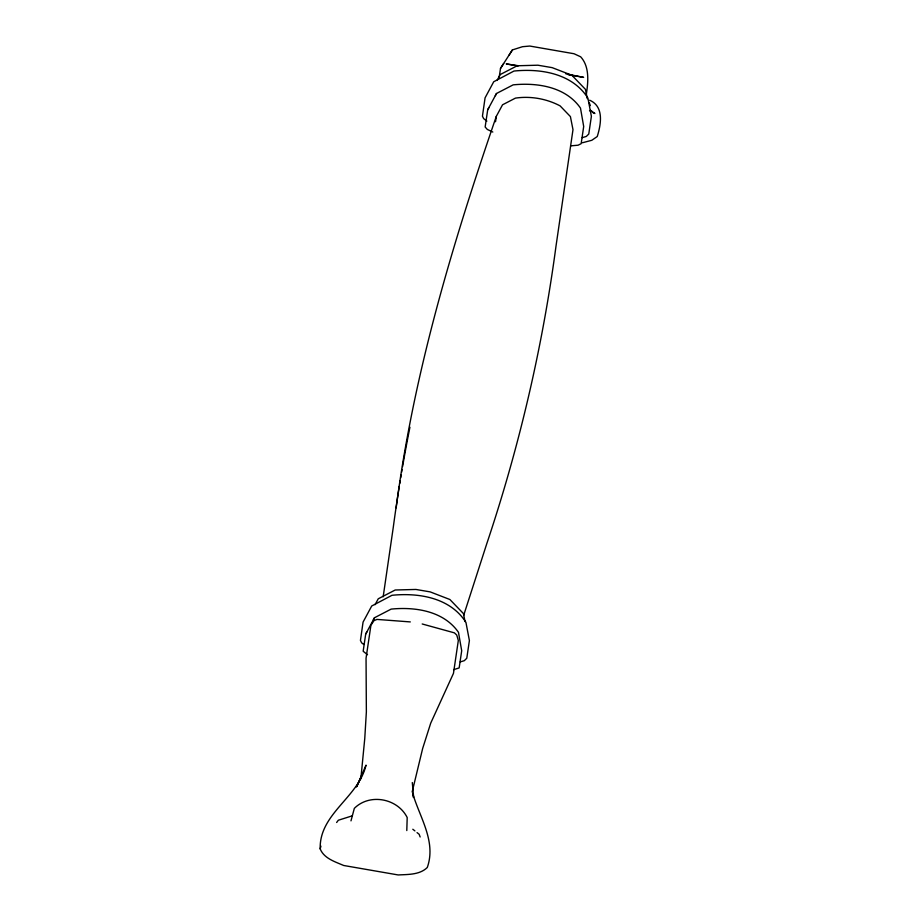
<?xml version="1.0" encoding="UTF-8"?>
<svg xmlns="http://www.w3.org/2000/svg" width="921" height="921" viewBox="0 0 921 921"><rect width="100%" height="100%" fill="white"/><g stroke="black" fill="none" stroke-linecap="round" stroke-linejoin="round"><path stroke-width="1.38" d="M406.794 830.558L407.197 817.537C397.63 798.346 369.678 792.969 354.332 808.362L350.982 820.864M360.848 778.809L364.774 738.389L366.362 711.945L366.051 658.193L370.921 625.278L373.984 620.65L376.977 619.407L410.305 621.917M383.171 596.785L393.267 527.399A5177.54 2866.071 8.4 0 1 399.288 486.357M396.157 507.839C413.494 373.684 452.476 243.892 496.327 116.322L502.532 104.798L515.426 98.121A62.121 51.68 13.1 0 1 560.095 105.869L570.41 116.587L572.989 129.642L555.962 246.414A5177.54 2866.071 8.4 0 1 486.795 543.643L463.62 615.504M413.402 797.482L412.781 793.729C419.93 817.79 436.416 841.69 427.286 867.49C419.769 874.915 408.026 874.409 398.194 874.95L343.683 865.487C335.06 861.745 323.927 858.407 320.186 848.886C319.173 813.669 358.568 797.402 366.017 765.121L356.888 786.453M366.961 631.714L365.695 634.074L363.162 651.251L367.514 654.727M488.959 107.469L487.693 109.829L485.148 127.006L487.313 129.435L492.816 132.037M499.078 78.009L500.506 68.419L503.626 63.549M495.521 121.733L496.327 116.322M586.297 94.564C588.197 82.165 589.797 66.807 580.679 56.814L574.002 53.729L529.794 46.05L522.495 46.706L512.41 49.918L500.506 68.419M412.148 792.037L422.67 748.439L430.729 723.123L453.466 673.366L458.324 640.463L456.724 635.018L454.387 632.854L422.198 623.978M320.186 848.886L320.922 846.123M356.45 786.995L362.39 773.882M495.314 95.68L496.477 93.505L513.158 84.859C537.346 82.464 565.644 86.735 580.483 108.091L583.695 126.499L581.151 143.688L578.077 145.207L570.583 145.863M373.327 619.925L374.479 617.749L391.16 609.103C415.359 606.709 443.646 610.98 458.485 632.336L461.697 650.744L459.153 667.932L453.581 669.671M497.052 80.449L500.23 74.555L517.199 65.759L537.922 65.207L552.174 67.647L571.872 75.257L585.445 89.36L587.299 98.697M487.693 109.829L496.477 93.505M375.066 604.694L378.243 598.8L395.201 590.004L415.924 589.452L430.176 591.892L449.874 599.502L463.459 613.605L465.036 621.606M365.695 634.074L374.479 617.749M509.14 55.007L512.41 49.918M336.637 822.488L338.341 820.231L352.386 815.799M582.222 137.655L586.309 136.435L588.772 134.017L591.386 116.322L587.92 98.133L586.804 96.406C570.79 73.208 540.224 68.407 513.987 71.044L493.714 81.762L485.068 97.856L482.443 116.196L483.64 118.602L486.864 121.088M460.224 661.9L464.311 660.679L466.774 658.262L469.399 640.567L465.934 622.377L464.806 620.65C448.803 597.453 418.226 592.652 391.989 595.288L371.716 606.006L363.07 622.101L360.445 640.44L361.654 642.846L363.795 644.504M582.337 142.778L591.8 140.291L597.245 136.527C601.056 124.266 604.234 106.594 589.682 100.216M518.535 65.759L506.239 63.929L517.498 65.886M568.165 74.682L583.649 77.376L565.908 73.853M589.509 110.727L591.604 111.188M592.318 112.304L594.897 113.513L590.338 110.152M412.804 829.245L414.922 830.915M417.029 832.596L419.147 834.276L420.137 836.982M589.336 102.91L590.326 105.616M412.297 782.551L413.644 797.229M399.749 483.537A5177.54 2866.071 8.4 0 1 400.209 480.704M400.67 477.884A5177.54 2866.071 8.4 0 1 401.142 475.063M401.614 472.243A5177.54 2866.071 8.4 0 1 402.097 469.422M402.581 466.602A5177.54 2866.071 8.4 0 1 409.926 427.206"/></g></svg>
